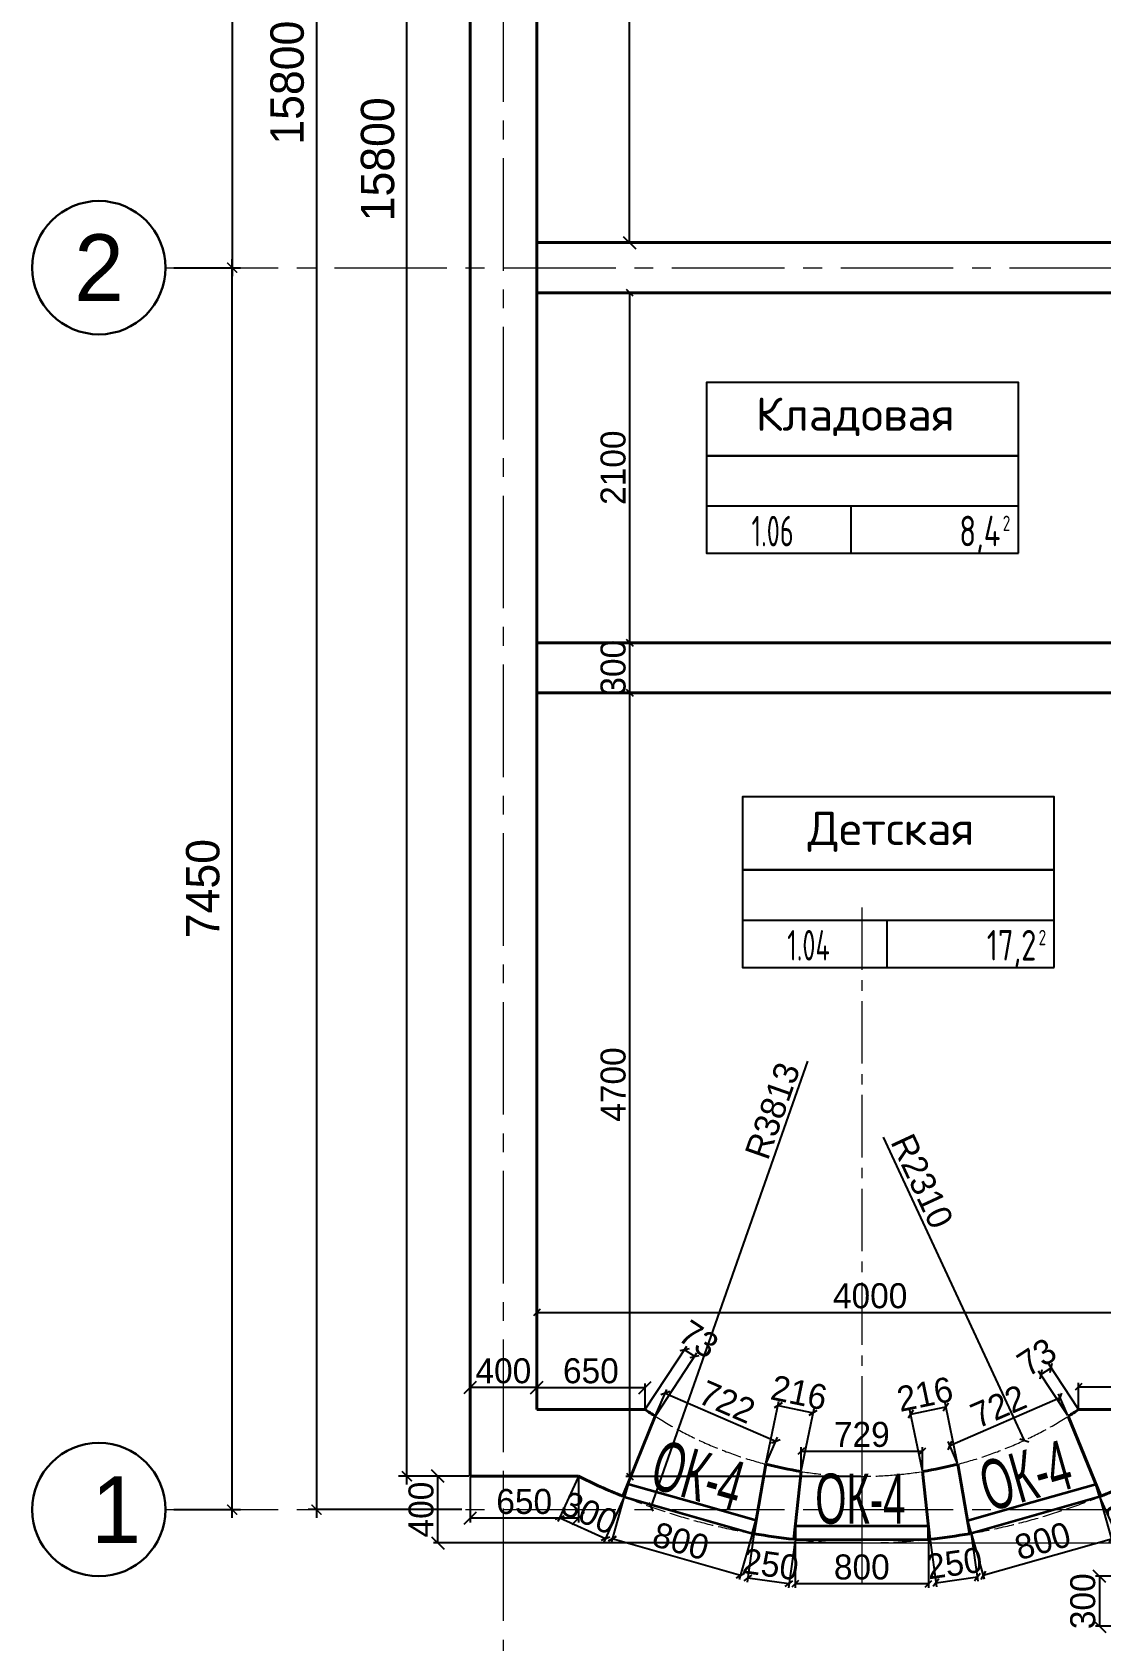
# Model space of a CAD drawing. Header units: millimetres. Extents: x -34189 to 187811, y -74450 to -44144.
# Drawn here: x 124277 to 130687, y -63914 to -54264 of the extents above; entities that cross this region are included whole.
import ezdxf
from ezdxf.enums import TextEntityAlignment as Align

# ---------------------------------------------------------------- set-up
doc = ezdxf.new("R2010")
doc.units = ezdxf.units.MM
doc.linetypes.add('ACAD_ISO02W100', pattern=[15, 12, -3])
doc.linetypes.add('CENTER2', pattern=[1.125, 0.75, -0.125, 0.125, -0.125])
for name, color, linetype, lineweight in [('ahsap', 222, 'Continuous', 13), ('OLCU', 7, 'Continuous', 13), ('Pencere No', 7, 'Continuous', 13)]:
    doc.layers.add(name, color=color, linetype=linetype, lineweight=lineweight)
doc.layers.add('AKS', color=252, linetype='CENTER2')
doc.layers.add('room_no', color=7, linetype='Continuous')
doc.styles.add('1', font='ARIALN.TTF', dxfattribs={"width": 0.7})
doc.styles.add('CYRILLIC', font='cyriltlc.shx')
doc.styles.add('ROMANS', font='romans', dxfattribs={"width": 0.75})
doc.styles.add('TR', font='tsimplex.shx', dxfattribs={"width": 0.7})
doc.styles.add('YAZI', font='romans.shx')
doc.dimstyles.new('ISO-25', dxfattribs={"dimtxt": 100, "dimasz": 2.5, "dimexe": 1.25, "dimexo": 0.625, "dimtad": 1, "dimdec": 0, "dimtxsty": 'Standard', "dimcen": 2.5, "dimadec": 0, "dimazin": 0, "dimtfac": 1, "dimtdec": 0, "dimtmove": 0, "dimatfit": 3, "dimfxl": 0, "dimarcsym": 0})
doc.dimstyles.get("Standard").update_dxf_attribs({"dimtxt": 125, "dimasz": 60, "dimexe": 50, "dimexo": 50, "dimgap": 30, "dimtad": 1, "dimdec": 0, "dimzin": 0, "dimdsep": 46, "dimtxsty": 'TR', "dimblk": 'ARCHTICK', "dimcen": 90, "dimdle": 50, "dimclrt": 256, "dimadec": 0, "dimazin": 0, "dimtfac": 1, "dimtdec": 0, "dimtofl": 0, "dimtmove": 1, "dimatfit": 3, "dimldrblk": 'ARCHTICK', "dimfxl": 0, "dimtolj": 1, "dimtzin": 0, "dimarcsym": 0})

# ---------------------------------------------------------------- blocks, each defined once
blk = doc.blocks.new('_ArchTick')
at = {"color": 0, "linetype": 'ByBlock', "const_width": 0.15}
blk.add_lwpolyline([(-0.5, -0.5), (0.5, 0.5)], dxfattribs=at)
blk = doc.blocks.new('*D195')
at = {"layer": 'DEFPOINTS', "color": 0}
for p in [(126903.2, -47326.9), (125982.3, -63126.9), (126903.2, -63126.9)]:
    blk.add_point(p, dxfattribs=at)
at = {"layer": 'OLCU', "color": 0, "lineweight": -2}
for p, q in [((125982.3, -47276.9), (125982.3, -63176.9)), ((126853.2, -47326.9), (125932.3, -47326.9)), ((126853.2, -63126.9), (125932.3, -63126.9))]:
    blk.add_line(p, q, dxfattribs=at)
at = {"layer": 'OLCU', "color": 0, "lineweight": -2, "xscale": 60, "yscale": 60, "zscale": 60}
for p, rotation in [((125982.3, -47326.9), 90), ((125982.3, -63126.9), 270)]:
    blk.add_blockref('_ArchTick', p, dxfattribs=dict(at, rotation=rotation))
at = {"layer": 'OLCU', "insert": (125807.3, -54567.2), "char_height": 200, "attachment_point": 5, "rotation": 90}
blk.add_mtext('\\A1;15800', dxfattribs=at)
blk = doc.blocks.new('_Oblique')
at = {"color": 0, "linetype": 'ByBlock', "lineweight": -2}
blk.add_line((-0.5, -0.5), (0.5, 0.5), dxfattribs=at)
blk = doc.blocks.new('*D197')
at = {"layer": 'ahsap', "color": 0, "lineweight": -2}
for p, q in [((127303.2, -62516.9), (127303.2, -61920.1)), ((127303.2, -61945.1), (131303.2, -61945.1)), ((131303.2, -62511.9), (131303.2, -61920.1))]:
    blk.add_line(p, q, dxfattribs=at)
at = {"layer": 'DEFPOINTS', "color": 0}
for p in [(131303.2, -61945.1), (127303.2, -62521.9), (131303.2, -62516.9)]:
    blk.add_point(p, dxfattribs=at)
at = {"layer": 'ahsap', "color": 0, "lineweight": -2, "xscale": 40, "yscale": 40, "zscale": 40, "rotation": 180}
blk.add_blockref('_Oblique', (127303.2, -61945.1), dxfattribs=at)
at = {"layer": 'ahsap', "color": 0, "lineweight": -2, "xscale": 40, "yscale": 40, "zscale": 40}
blk.add_blockref('_Oblique', (131303.2, -61945.1), dxfattribs=at)
at = {"layer": 'ahsap', "color": 0, "insert": (129303.2, -61845.1), "char_height": 150, "attachment_point": 5}
blk.add_mtext('4000', dxfattribs=at)
blk = doc.blocks.new('*D216')
at = {"layer": 'ahsap', "color": 0, "lineweight": -2}
for p, q in [((127308.2, -47526.9), (127885, -47526.9)), ((127860, -55526.9), (127860, -47526.9)), ((127308.2, -55526.9), (127885, -55526.9))]:
    blk.add_line(p, q, dxfattribs=at)
at = {"layer": 'DEFPOINTS', "color": 0}
for p in [(127303.2, -47526.9), (127860, -47526.9), (127303.2, -55526.9)]:
    blk.add_point(p, dxfattribs=at)
at = {"layer": 'ahsap', "color": 0, "lineweight": -2, "xscale": 75, "yscale": 75, "zscale": 75}
for p, rotation in [((127860, -47526.9), 90), ((127860, -55526.9), 270)]:
    blk.add_blockref('_Oblique', p, dxfattribs=dict(at, rotation=rotation))
at = {"layer": 'ahsap', "color": 0, "insert": (127760, -51526.9), "char_height": 150, "attachment_point": 5, "rotation": 90}
blk.add_mtext('8000', dxfattribs=at)
blk = doc.blocks.new('*D217')
at = {"layer": 'ahsap', "color": 0, "lineweight": -2}
for p, q in [((127308.2, -58226.9), (127887.1, -58226.9)), ((127862.1, -62927.5), (127862.1, -58226.9)), ((129248.2, -62927.5), (127837.1, -62927.5))]:
    blk.add_line(p, q, dxfattribs=at)
at = {"layer": 'DEFPOINTS', "color": 0}
for p in [(127303.2, -58226.9), (127862.1, -58226.9), (129253.2, -62927.5)]:
    blk.add_point(p, dxfattribs=at)
at = {"layer": 'ahsap', "color": 0, "lineweight": -2, "xscale": 40, "yscale": 40, "zscale": 40}
for p, rotation in [((127862.1, -58226.9), 90), ((127862.1, -62927.5), 270)]:
    blk.add_blockref('_Oblique', p, dxfattribs=dict(at, rotation=rotation))
at = {"layer": 'ahsap', "color": 0, "insert": (127762.1, -60577.2), "char_height": 150, "attachment_point": 5, "rotation": 90}
blk.add_mtext('4700', dxfattribs=at)
blk = doc.blocks.new('*D218')
at = {"layer": 'ahsap', "color": 0, "lineweight": -2}
for p, q in [((127308.2, -57926.9), (127887.1, -57926.9)), ((127862.1, -58226.9), (127862.1, -57926.9)), ((127308.2, -58226.9), (127887.1, -58226.9))]:
    blk.add_line(p, q, dxfattribs=at)
at = {"layer": 'DEFPOINTS', "color": 0}
for p in [(127303.2, -57926.9), (127862.1, -57926.9), (127303.2, -58226.9)]:
    blk.add_point(p, dxfattribs=at)
at = {"layer": 'ahsap', "color": 0, "lineweight": -2, "xscale": 40, "yscale": 40, "zscale": 40}
for p, rotation in [((127862.1, -57926.9), 90), ((127862.1, -58226.9), 270)]:
    blk.add_blockref('_Oblique', p, dxfattribs=dict(at, rotation=rotation))
at = {"layer": 'ahsap', "color": 0, "insert": (127762.1, -58076.9), "char_height": 150, "attachment_point": 5, "rotation": 90}
blk.add_mtext('300', dxfattribs=at)
blk = doc.blocks.new('*D219')
at = {"layer": 'ahsap', "color": 0, "lineweight": -2}
for p, q in [((127308.2, -55826.9), (127887, -55826.9)), ((127862, -57926.9), (127862, -55826.9)), ((127308.2, -57926.9), (127887, -57926.9))]:
    blk.add_line(p, q, dxfattribs=at)
at = {"layer": 'DEFPOINTS', "color": 0}
for p in [(127303.2, -55826.9), (127862, -55826.9), (127303.2, -57926.9)]:
    blk.add_point(p, dxfattribs=at)
at = {"layer": 'ahsap', "color": 0, "lineweight": -2, "xscale": 40, "yscale": 40, "zscale": 40}
for p, rotation in [((127862, -55826.9), 90), ((127862, -57926.9), 270)]:
    blk.add_blockref('_Oblique', p, dxfattribs=dict(at, rotation=rotation))
at = {"layer": 'ahsap', "color": 0, "insert": (127762, -56876.9), "char_height": 150, "attachment_point": 5, "rotation": 90}
blk.add_mtext('2100', dxfattribs=at)
blk = doc.blocks.new('*D236')
at = {"layer": 'ahsap', "color": 0, "lineweight": -2}
for p, q in [((126898.2, -62926.9), (126685.1, -62926.9)), ((126710.1, -63326.9), (126710.1, -62926.9)), ((129248.2, -63326.9), (126685.1, -63326.9))]:
    blk.add_line(p, q, dxfattribs=at)
at = {"layer": 'DEFPOINTS', "color": 0}
for p in [(126710.1, -62926.9), (126903.2, -62926.9), (129253.2, -63326.9)]:
    blk.add_point(p, dxfattribs=at)
at = {"layer": 'ahsap', "color": 0, "lineweight": -2, "xscale": 75, "yscale": 75, "zscale": 75}
for p, rotation in [((126710.1, -62926.9), 90), ((126710.1, -63326.9), 270)]:
    blk.add_blockref('_Oblique', p, dxfattribs=dict(at, rotation=rotation))
at = {"layer": 'ahsap', "color": 0, "insert": (126610.1, -63126.9), "char_height": 150, "attachment_point": 5, "rotation": 90}
blk.add_mtext('400', dxfattribs=at)
blk = doc.blocks.new('*D237')
at = {"layer": 'ahsap', "color": 0, "lineweight": -2}
for p, q in [((127303.2, -62521.9), (127303.2, -62370.2)), ((127303.2, -62395.2), (127953.2, -62395.2)), ((127953.2, -62521.9), (127953.2, -62370.2))]:
    blk.add_line(p, q, dxfattribs=at)
at = {"layer": 'DEFPOINTS', "color": 0}
for p in [(127953.2, -62395.2), (127303.2, -62526.9), (127953.2, -62526.9)]:
    blk.add_point(p, dxfattribs=at)
at = {"layer": 'ahsap', "color": 0, "lineweight": -2, "xscale": 75, "yscale": 75, "zscale": 75, "rotation": 180}
blk.add_blockref('_Oblique', (127303.2, -62395.2), dxfattribs=at)
at = {"layer": 'ahsap', "color": 0, "lineweight": -2, "xscale": 75, "yscale": 75, "zscale": 75}
blk.add_blockref('_Oblique', (127953.2, -62395.2), dxfattribs=at)
at = {"layer": 'ahsap', "color": 0, "insert": (127628.2, -62295.2), "char_height": 150, "attachment_point": 5}
blk.add_mtext('650', dxfattribs=at)
blk = doc.blocks.new('*D238')
at = {"layer": 'ahsap', "color": 0, "lineweight": -2}
for p, q in [((130553.2, -62521.9), (130553.2, -62366.2)), ((130553.2, -62391.2), (131303.2, -62391.2)), ((131303.2, -62521.9), (131303.2, -62366.2))]:
    blk.add_line(p, q, dxfattribs=at)
at = {"layer": 'DEFPOINTS', "color": 0}
for p in [(131303.2, -62391.2), (130553.2, -62526.9), (131303.2, -62526.9)]:
    blk.add_point(p, dxfattribs=at)
at = {"layer": 'ahsap', "color": 0, "lineweight": -2, "xscale": 40, "yscale": 40, "zscale": 40, "rotation": 180}
blk.add_blockref('_Oblique', (130553.2, -62391.2), dxfattribs=at)
at = {"layer": 'ahsap', "color": 0, "lineweight": -2, "xscale": 40, "yscale": 40, "zscale": 40}
blk.add_blockref('_Oblique', (131303.2, -62391.2), dxfattribs=at)
at = {"layer": 'ahsap', "color": 0, "insert": (130928.2, -62291.2), "char_height": 150, "attachment_point": 5}
blk.add_mtext('750', dxfattribs=at)
blk = doc.blocks.new('*D239')
at = {"layer": 'ahsap', "color": 0, "lineweight": -2}
blk.add_line((129381.5, -60893.3), (130227.9, -62711.8), dxfattribs=at)
at = {"layer": 'DEFPOINTS', "color": 0}
for p in [(129253.2, -60617.6), (130227.9, -62711.8)]:
    blk.add_point(p, dxfattribs=at)
at = {"layer": 'ahsap', "color": 0, "lineweight": -2, "xscale": 40, "yscale": 40, "zscale": 40, "rotation": 294.9567184657611}
blk.add_blockref('_Oblique', (130227.9, -62711.8), dxfattribs=at)
at = {"layer": 'ahsap', "color": 0, "insert": (129614.6, -61157.1), "char_height": 150, "attachment_point": 5, "rotation": 294.95672}
blk.add_mtext('R2310', dxfattribs=at)
blk = doc.blocks.new('*D240')
at = {"layer": 'ahsap', "color": 0, "lineweight": -2}
blk.add_line((128928.3, -60437.4), (127987.3, -63110.6), dxfattribs=at)
at = {"layer": 'DEFPOINTS', "color": 0}
for p in [(129253.2, -59514.4), (127987.3, -63110.6)]:
    blk.add_point(p, dxfattribs=at)
at = {"layer": 'ahsap', "color": 0, "lineweight": -2, "xscale": 40, "yscale": 40, "zscale": 40, "rotation": 250.606889763676}
blk.add_blockref('_Oblique', (127987.3, -63110.6), dxfattribs=at)
at = {"layer": 'ahsap', "color": 0, "insert": (128717.8, -60734.4), "char_height": 150, "attachment_point": 5, "rotation": 70.60689}
blk.add_mtext('R3813', dxfattribs=at)
blk = doc.blocks.new('*D200')
at = {"layer": 'ahsap', "color": 0, "lineweight": -2}
for p, q in [((126903.2, -62521.9), (126903.2, -62370.2)), ((127303.2, -62395.2), (126903.2, -62395.2)), ((127303.2, -62521.9), (127303.2, -62370.2))]:
    blk.add_line(p, q, dxfattribs=at)
at = {"layer": 'DEFPOINTS', "color": 0}
for p in [(126903.2, -62395.2), (126903.2, -62526.9), (127303.2, -62526.9)]:
    blk.add_point(p, dxfattribs=at)
at = {"layer": 'ahsap', "color": 0, "lineweight": -2, "xscale": 75, "yscale": 75, "zscale": 75, "rotation": 180}
blk.add_blockref('_Oblique', (126903.2, -62395.2), dxfattribs=at)
at = {"layer": 'ahsap', "color": 0, "lineweight": -2, "xscale": 75, "yscale": 75, "zscale": 75}
blk.add_blockref('_Oblique', (127303.2, -62395.2), dxfattribs=at)
at = {"layer": 'ahsap', "color": 0, "insert": (127103.2, -62295.2), "char_height": 150, "attachment_point": 5}
blk.add_mtext('400', dxfattribs=at)
blk = doc.blocks.new('*D202')
at = {"layer": 'ahsap', "color": 0, "lineweight": -2}
for p, q in [((126903.2, -62931.9), (126903.2, -63204.2)), ((127553.2, -62931.9), (127553.2, -63204.2)), ((127553.2, -63179.2), (126903.2, -63179.2))]:
    blk.add_line(p, q, dxfattribs=at)
at = {"layer": 'DEFPOINTS', "color": 0}
for p in [(126903.2, -62926.9), (127553.2, -62926.9), (126903.2, -63179.2)]:
    blk.add_point(p, dxfattribs=at)
at = {"layer": 'ahsap', "color": 0, "lineweight": -2, "xscale": 75, "yscale": 75, "zscale": 75, "rotation": 180}
blk.add_blockref('_Oblique', (126903.2, -63179.2), dxfattribs=at)
at = {"layer": 'ahsap', "color": 0, "lineweight": -2, "xscale": 75, "yscale": 75, "zscale": 75}
blk.add_blockref('_Oblique', (127553.2, -63179.2), dxfattribs=at)
at = {"layer": 'ahsap', "color": 0, "insert": (127228.2, -63079.2), "char_height": 150, "attachment_point": 5}
blk.add_mtext('650', dxfattribs=at)
blk = doc.blocks.new('*D243')
at = {"layer": 'ahsap', "color": 0, "lineweight": -2}
for p, q in [((132898.2, -63526.9), (130654.2, -63526.9)), ((130679.2, -63526.9), (130679.2, -63826.9)), ((132898.2, -63826.9), (130654.2, -63826.9))]:
    blk.add_line(p, q, dxfattribs=at)
at = {"layer": 'DEFPOINTS', "color": 0}
for p in [(132903.2, -63526.9), (130679.2, -63826.9), (132903.2, -63826.9)]:
    blk.add_point(p, dxfattribs=at)
at = {"layer": 'ahsap', "color": 0, "lineweight": -2, "xscale": 75, "yscale": 75, "zscale": 75}
for p, rotation in [((130679.2, -63526.9), 90), ((130679.2, -63826.9), 270)]:
    blk.add_blockref('_Oblique', p, dxfattribs=dict(at, rotation=rotation))
at = {"layer": 'ahsap', "color": 0, "insert": (130579.2, -63676.9), "char_height": 150, "attachment_point": 5, "rotation": 90}
blk.add_mtext('300', dxfattribs=at)
blk = doc.blocks.new('roomno')
for p, q in [((1100.8, 344.4), (0, 344.4)), ((0, 344.4), (1100.8, 344.4)), ((1100.8, 165.9), (0, 165.9)), ((510.8, 0), (510.8, 165.9))]:
    blk.add_line(p, q)
blk.add_lwpolyline([(1100.8, 0), (1100.8, 602.5), (0, 602.5), (0, 0)], close=True)
at = {"style": 'CYRILLIC'}
for p in [(536.3, 498.9), (536.3, 373.6)]:
    blk.add_attdef('KOMNATA', text='', height=79.8, dxfattribs=at).set_placement(p, align=Align.CENTER)
at = {"style": 'ROMANS'}
for tag, width, p in [('LOBBY', 0.7, (533.4, 200.2)), ('001', 0.6, (233.3, 24.6))]:
    blk.add_attdef(tag, text='', height=107.8, dxfattribs=dict(at, width=width)).set_placement(p, align=Align.CENTER)
at = {"style": 'ROMANS', "width": 0.7}
blk.add_attdef('M', text='', height=107.8, dxfattribs=at).set_placement((1037.5, 24.8), align=Align.RIGHT)
blk.add_attdef('2', (1045.5, 78.9), '', height=53.9, dxfattribs=at)
blk = doc.blocks.new('*D275')
at = {"layer": 'ahsap', "color": 0, "lineweight": -2}
for p, q in [((128604.9, -63276.5), (128565.2, -63562.6)), ((128852.5, -63310.8), (128812.8, -63597)), ((128816.3, -63572.2), (128568.6, -63537.9))]:
    blk.add_line(p, q, dxfattribs=at)
at = {"layer": 'DEFPOINTS', "color": 0}
for p in [(128605.6, -63271.5), (128853.2, -63305.9), (128568.6, -63537.9)]:
    blk.add_point(p, dxfattribs=at)
at = {"layer": 'ahsap', "color": 0, "lineweight": -2, "xscale": 40, "yscale": 40, "zscale": 40}
for p, rotation in [((128568.6, -63537.9), 172.0983321557585), ((128816.3, -63572.2), 352.0983321557586)]:
    blk.add_blockref('_Oblique', p, dxfattribs=dict(at, rotation=rotation))
at = {"layer": 'ahsap', "color": 0, "insert": (128706.2, -63456), "char_height": 150, "attachment_point": 5, "rotation": 352.09833}
blk.add_mtext('250', dxfattribs=at)
blk = doc.blocks.new('*D273')
at = {"layer": 'ahsap', "color": 0, "lineweight": -2}
for p, q in [((127826.5, -63055.3), (127749, -63326.8)), ((128525.1, -63522.4), (127755.8, -63302.8)), ((128595.7, -63274.9), (128518.2, -63546.4))]:
    blk.add_line(p, q, dxfattribs=at)
at = {"layer": 'DEFPOINTS', "color": 0}
for p in [(127827.8, -63050.5), (127755.8, -63302.8), (128597.1, -63270.1)]:
    blk.add_point(p, dxfattribs=at)
at = {"layer": 'ahsap', "color": 0, "lineweight": -2, "xscale": 40, "yscale": 40, "zscale": 40}
for p, rotation in [((127755.8, -63302.8), 164.0679161972425), ((128525.1, -63522.4), 344.0679161972425)]:
    blk.add_blockref('_Oblique', p, dxfattribs=dict(at, rotation=rotation))
at = {"layer": 'ahsap', "color": 0, "insert": (128167.9, -63316.4), "char_height": 150, "attachment_point": 5, "rotation": 344.06792}
blk.add_mtext('800', dxfattribs=at)
blk = doc.blocks.new('*D274')
at = {"layer": 'ahsap', "color": 0, "lineweight": -2}
for p, q in [((128016.6, -62562.7), (128084.6, -62405.9)), ((128074.6, -62428.9), (128737.4, -62716.1)), ((128679.4, -62850), (128747.4, -62693.2))]:
    blk.add_line(p, q, dxfattribs=at)
at = {"layer": 'DEFPOINTS', "color": 0}
for p in [(128014.6, -62567.3), (128737.4, -62716.1), (128677.4, -62854.6)]:
    blk.add_point(p, dxfattribs=at)
at = {"layer": 'ahsap', "color": 0, "lineweight": -2, "xscale": 40, "yscale": 40, "zscale": 40}
for p, rotation in [((128074.6, -62428.9), 156.5697362344876), ((128737.4, -62716.1), 336.5697362344877)]:
    blk.add_blockref('_Oblique', p, dxfattribs=dict(at, rotation=rotation))
at = {"layer": 'ahsap', "color": 0, "insert": (128445.8, -62480.7), "char_height": 150, "attachment_point": 5, "rotation": 336.56974}
blk.add_mtext('722', dxfattribs=at)
blk = doc.blocks.new('*D276')
at = {"layer": 'ahsap', "color": 0, "lineweight": -2}
for p, q in [((128678.5, -62849.7), (128756, -62477.2)), ((128750.9, -62501.6), (128962, -62545.6)), ((128889.5, -62893.6), (128967.1, -62521.1))]:
    blk.add_line(p, q, dxfattribs=at)
at = {"layer": 'DEFPOINTS', "color": 0}
for p in [(128962, -62545.6), (128677.4, -62854.6), (128888.5, -62898.5)]:
    blk.add_point(p, dxfattribs=at)
at = {"layer": 'ahsap', "color": 0, "lineweight": -2, "xscale": 40, "yscale": 40, "zscale": 40}
for p, rotation in [((128750.9, -62501.6), 168.2406197103066), ((128962, -62545.6), 348.2406197103066)]:
    blk.add_blockref('_Oblique', p, dxfattribs=dict(at, rotation=rotation))
at = {"layer": 'ahsap', "color": 0, "insert": (128876.8, -62425.7), "char_height": 150, "attachment_point": 5, "rotation": 348.24062}
blk.add_mtext('216', dxfattribs=at)
blk = doc.blocks.new('*D277')
at = {"layer": 'ahsap', "color": 0, "lineweight": -2}
for p, q in [((128888.5, -62893.5), (128888.5, -62751.8)), ((128888.5, -62776.8), (129617.9, -62776.8)), ((129617.9, -62893.5), (129617.9, -62751.8))]:
    blk.add_line(p, q, dxfattribs=at)
at = {"layer": 'DEFPOINTS', "color": 0}
for p in [(129617.9, -62776.8), (128888.5, -62898.5), (129617.9, -62898.5)]:
    blk.add_point(p, dxfattribs=at)
at = {"layer": 'ahsap', "color": 0, "lineweight": -2, "xscale": 40, "yscale": 40, "zscale": 40}
for p, rotation in [((128888.5, -62776.8), 179.9999161972427), ((129617.9, -62776.8), 359.9999161972427)]:
    blk.add_blockref('_Oblique', p, dxfattribs=dict(at, rotation=rotation))
at = {"layer": 'ahsap', "color": 0, "insert": (129253.2, -62676.8), "char_height": 150, "attachment_point": 5, "rotation": 359.99992}
blk.add_mtext('729', dxfattribs=at)
blk = doc.blocks.new('*D278')
at = {"layer": 'ahsap', "color": 0, "lineweight": -2}
for p, q in [((129616.9, -62893.6), (129541.3, -62530.5)), ((129546.4, -62554.9), (129757.5, -62511)), ((129828, -62849.7), (129752.4, -62486.5))]:
    blk.add_line(p, q, dxfattribs=at)
at = {"layer": 'DEFPOINTS', "color": 0}
for p in [(129757.5, -62511), (129617.9, -62898.5), (129829, -62854.6)]:
    blk.add_point(p, dxfattribs=at)
at = {"layer": 'ahsap', "color": 0, "lineweight": -2, "xscale": 40, "yscale": 40, "zscale": 40}
for p, rotation in [((129546.4, -62554.9), 191.7592126840289), ((129757.5, -62511), 11.75921268402893)]:
    blk.add_blockref('_Oblique', p, dxfattribs=dict(at, rotation=rotation))
at = {"layer": 'ahsap', "color": 0, "insert": (129631.6, -62435.1), "char_height": 150, "attachment_point": 5, "rotation": 11.75921}
blk.add_mtext('216', dxfattribs=at)
blk = doc.blocks.new('*D279')
at = {"layer": 'ahsap', "color": 0, "lineweight": -2}
for p, q in [((130489.8, -62562.7), (130433.3, -62432.2)), ((129780.4, -62742.4), (130443.2, -62455.2)), ((129827, -62850), (129770.5, -62719.5))]:
    blk.add_line(p, q, dxfattribs=at)
at = {"layer": 'DEFPOINTS', "color": 0}
for p in [(130443.2, -62455.2), (130491.8, -62567.3), (129829, -62854.6)]:
    blk.add_point(p, dxfattribs=at)
at = {"layer": 'ahsap', "color": 0, "lineweight": -2, "xscale": 40, "yscale": 40, "zscale": 40}
for p, rotation in [((130443.2, -62455.2), 23.43009616013328), ((129780.4, -62742.4), 203.4300961601333)]:
    blk.add_blockref('_Oblique', p, dxfattribs=dict(at, rotation=rotation))
at = {"layer": 'ahsap', "color": 0, "insert": (130072.1, -62507), "char_height": 150, "attachment_point": 5, "rotation": 23.4301}
blk.add_mtext('722', dxfattribs=at)
blk = doc.blocks.new('*D280')
at = {"layer": 'ahsap', "color": 0, "lineweight": -2}
for p, q in [((128853.2, -63310.9), (128853.2, -63597.2)), ((129653.2, -63310.9), (129653.2, -63597.2)), ((129653.2, -63572.2), (128853.2, -63572.2))]:
    blk.add_line(p, q, dxfattribs=at)
at = {"layer": 'DEFPOINTS', "color": 0}
for p in [(128853.2, -63305.9), (129653.2, -63305.9), (128853.2, -63572.2)]:
    blk.add_point(p, dxfattribs=at)
at = {"layer": 'ahsap', "color": 0, "lineweight": -2, "xscale": 40, "yscale": 40, "zscale": 40}
for p, rotation in [((128853.2, -63572.2), 179.9999161972438), ((129653.2, -63572.2), 359.9999161972438)]:
    blk.add_blockref('_Oblique', p, dxfattribs=dict(at, rotation=rotation))
at = {"layer": 'ahsap', "color": 0, "insert": (129253.2, -63472.2), "char_height": 150, "attachment_point": 5, "rotation": 359.99992}
blk.add_mtext('800', dxfattribs=at)
blk = doc.blocks.new('*D271')
at = {"layer": 'ahsap', "color": 0, "lineweight": -2}
for p, q in [((129910, -63275), (129949.6, -63555.7)), ((129662.4, -63309.9), (129702, -63590.6)), ((129698.6, -63565.9), (129946.1, -63530.9))]:
    blk.add_line(p, q, dxfattribs=at)
at = {"layer": 'DEFPOINTS', "color": 0}
for p in [(129909.3, -63270.1), (129661.7, -63305), (129946.1, -63530.9)]:
    blk.add_point(p, dxfattribs=at)
at = {"layer": 'ahsap', "color": 0, "lineweight": -2, "xscale": 40, "yscale": 40, "zscale": 40}
for p, rotation in [((129698.6, -63565.9), 188.0303302824301), ((129946.1, -63530.9), 8.03033028243013)]:
    blk.add_blockref('_Oblique', p, dxfattribs=dict(at, rotation=rotation))
at = {"layer": 'ahsap', "color": 0, "insert": (129808.4, -63449.4), "char_height": 150, "attachment_point": 5, "rotation": 8.03033}
blk.add_mtext('250', dxfattribs=at)
blk = doc.blocks.new('*D281')
at = {"layer": 'ahsap', "color": 0, "lineweight": -2}
for p, q in [((130680, -63055.3), (130757.1, -63325.4)), ((129910.7, -63274.9), (129987.8, -63545)), ((129981, -63521), (130750.2, -63301.4))]:
    blk.add_line(p, q, dxfattribs=at)
at = {"layer": 'DEFPOINTS', "color": 0}
for p in [(130678.6, -63050.5), (129909.3, -63270.1), (130750.2, -63301.4)]:
    blk.add_point(p, dxfattribs=at)
at = {"layer": 'ahsap', "color": 0, "lineweight": -2, "xscale": 40, "yscale": 40, "zscale": 40}
for p, rotation in [((130750.2, -63301.4), 15.93191619724259), ((129981, -63521), 195.9319161972426)]:
    blk.add_blockref('_Oblique', p, dxfattribs=dict(at, rotation=rotation))
at = {"layer": 'ahsap', "color": 0, "insert": (130338.1, -63315), "char_height": 150, "attachment_point": 5, "rotation": 15.93192}
blk.add_mtext('800', dxfattribs=at)
blk = doc.blocks.new('*D282')
at = {"layer": 'ahsap', "color": 0, "lineweight": -2}
for p, q in [((130489.1, -62563.1), (130313.1, -62295.6)), ((130326.8, -62316.5), (130388.2, -62276.1)), ((130550.5, -62522.8), (130374.5, -62255.2))]:
    blk.add_line(p, q, dxfattribs=at)
at = {"layer": 'DEFPOINTS', "color": 0}
for p in [(130388.2, -62276.1), (130553.2, -62526.9), (130491.8, -62567.3)]:
    blk.add_point(p, dxfattribs=at)
at = {"layer": 'ahsap', "color": 0, "lineweight": -2, "xscale": 40, "yscale": 40, "zscale": 40}
for p, rotation in [((130326.8, -62316.5), 213.3375755694285), ((130388.2, -62276.1), 33.33757556942848)]:
    blk.add_blockref('_Oblique', p, dxfattribs=dict(at, rotation=rotation))
at = {"layer": 'ahsap', "color": 0, "insert": (130302.6, -62212.7), "char_height": 150, "attachment_point": 5, "rotation": 33.33758}
blk.add_mtext('73', dxfattribs=at)
blk = doc.blocks.new('*D283')
at = {"layer": 'ahsap', "color": 0, "lineweight": -2}
for p, q in [((127956, -62522.8), (128203, -62147.2)), ((128017.4, -62563.1), (128264.4, -62187.6)), ((128250.7, -62208.5), (128189.3, -62168.1))]:
    blk.add_line(p, q, dxfattribs=at)
at = {"layer": 'DEFPOINTS', "color": 0}
for p in [(128189.3, -62168.1), (127953.2, -62526.9), (128014.6, -62567.3)]:
    blk.add_point(p, dxfattribs=at)
at = {"layer": 'ahsap', "color": 0, "lineweight": -2, "xscale": 40, "yscale": 40, "zscale": 40}
for p, rotation in [((128189.3, -62168.1), 146.6622568251084), ((128250.7, -62208.5), 326.6622568251084)]:
    blk.add_blockref('_Oblique', p, dxfattribs=dict(at, rotation=rotation))
at = {"layer": 'ahsap', "color": 0, "insert": (128274.9, -62104.8), "char_height": 150, "attachment_point": 5, "rotation": 326.66226}
blk.add_mtext('73', dxfattribs=at)
blk = doc.blocks.new('*D272')
at = {"layer": 'ahsap', "color": 0, "lineweight": -2}
for p, q in [((127551.2, -62931.5), (127430.9, -63198.9)), ((127825.8, -63055), (127705.5, -63322.5)), ((127441.1, -63176.1), (127715.8, -63299.7))]:
    blk.add_line(p, q, dxfattribs=at)
at = {"layer": 'DEFPOINTS', "color": 0}
for p in [(127553.2, -62926.9), (127827.8, -63050.5), (127715.8, -63299.7)]:
    blk.add_point(p, dxfattribs=at)
at = {"layer": 'ahsap', "color": 0, "lineweight": -2, "xscale": 40, "yscale": 40, "zscale": 40}
for p, rotation in [((127441.1, -63176.1), 155.7821742317993), ((127715.8, -63299.7), 335.7821742317993)]:
    blk.add_blockref('_Oblique', p, dxfattribs=dict(at, rotation=rotation))
at = {"layer": 'ahsap', "color": 0, "insert": (127619.5, -63146.7), "char_height": 150, "attachment_point": 5, "rotation": 335.78217}
blk.add_mtext('300', dxfattribs=at)
blk = doc.blocks.new('*D284')
at = {"layer": 'ahsap', "color": 0, "lineweight": -2}
for p, q in [((130955.3, -62931.5), (131069.4, -63185.2)), ((130680.7, -63055), (130794.8, -63308.8)), ((130784.5, -63286), (131059.2, -63162.4))]:
    blk.add_line(p, q, dxfattribs=at)
at = {"layer": 'DEFPOINTS', "color": 0}
for p in [(130953.2, -62926.9), (130678.6, -63050.5), (131059.2, -63162.4)]:
    blk.add_point(p, dxfattribs=at)
at = {"layer": 'ahsap', "color": 0, "lineweight": -2, "xscale": 40, "yscale": 40, "zscale": 40}
for p, rotation in [((131059.2, -63162.4), 24.21765816269296), ((130784.5, -63286), 204.2176581626929)]:
    blk.add_blockref('_Oblique', p, dxfattribs=dict(at, rotation=rotation))
at = {"layer": 'ahsap', "color": 0, "insert": (130880.8, -63133), "char_height": 150, "attachment_point": 5, "rotation": 24.21766}
blk.add_mtext('300', dxfattribs=at)
blk = doc.blocks.new('*D318')
at = {"layer": 'DEFPOINTS', "color": 0}
for p in [(126524.8, -47126.9), (126903.2, -47126.9), (126903.2, -62926.9)]:
    blk.add_point(p, dxfattribs=at)
at = {"layer": 'OLCU', "color": 0, "lineweight": -2}
for p, q in [((126524.8, -62976.9), (126524.8, -47076.9)), ((126853.2, -47126.9), (126474.8, -47126.9)), ((126853.2, -62926.9), (126474.8, -62926.9))]:
    blk.add_line(p, q, dxfattribs=at)
at = {"layer": 'OLCU', "color": 0, "lineweight": -2, "xscale": 60, "yscale": 60, "zscale": 60}
for p, rotation in [((126524.8, -47126.9), 90), ((126524.8, -62926.9), 270)]:
    blk.add_blockref('_ArchTick', p, dxfattribs=dict(at, rotation=rotation))
at = {"layer": 'OLCU', "insert": (126349.8, -55026.9), "char_height": 200, "attachment_point": 5, "rotation": 90}
blk.add_mtext('\\A1;15800', dxfattribs=at)
blk = doc.blocks.new('*D319')
at = {"layer": 'DEFPOINTS', "color": 0}
for p in [(125077.1, -47326.9), (125077.1, -55676.9), (125476, -55676.9)]:
    blk.add_point(p, dxfattribs=at)
at = {"layer": 'OLCU', "color": 0, "lineweight": -2}
for p, q in [((125476, -47276.9), (125476, -55726.9)), ((125127.1, -47326.9), (125526, -47326.9)), ((125127.1, -55676.9), (125526, -55676.9))]:
    blk.add_line(p, q, dxfattribs=at)
at = {"layer": 'OLCU', "color": 0, "lineweight": -2, "xscale": 60, "yscale": 60, "zscale": 60}
for p, rotation in [((125476, -47326.9), 90), ((125476, -55676.9), 270)]:
    blk.add_blockref('_ArchTick', p, dxfattribs=dict(at, rotation=rotation))
at = {"layer": 'OLCU', "insert": (125301, -51501.9), "char_height": 200, "attachment_point": 5, "rotation": 90}
blk.add_mtext('\\A1;8350', dxfattribs=at)
blk = doc.blocks.new('*D320')
at = {"layer": 'DEFPOINTS', "color": 0}
for p in [(125077.1, -55676.9), (125476.4, -55676.9), (125077.1, -63126.9)]:
    blk.add_point(p, dxfattribs=at)
at = {"layer": 'OLCU', "color": 0, "lineweight": -2}
for p, q in [((125127.1, -55676.9), (125526.4, -55676.9)), ((125476.4, -63176.9), (125476.4, -55626.9)), ((125127.1, -63126.9), (125526.4, -63126.9))]:
    blk.add_line(p, q, dxfattribs=at)
at = {"layer": 'OLCU', "color": 0, "lineweight": -2, "xscale": 60, "yscale": 60, "zscale": 60}
for p, rotation in [((125476.4, -55676.9), 90), ((125476.4, -63126.9), 270)]:
    blk.add_blockref('_ArchTick', p, dxfattribs=dict(at, rotation=rotation))
at = {"layer": 'OLCU', "insert": (125301.4, -59401.9), "char_height": 200, "attachment_point": 5, "rotation": 90}
blk.add_mtext('\\A1;7450', dxfattribs=at)

msp = doc.modelspace()

# ---------------------------------------------------------------- linework, layer by layer
at = {"lineweight": 30}
for centre in [(124677.1, -55676.9), (124677.1, -63126.9)]:
    msp.add_circle(centre, 400, dxfattribs=at)
at = {"layer": 'ahsap', "color": 0, "lineweight": 40}
for p, q in [((126903.2, -47126.9), (126903.2, -62926.9)), ((127303.2, -47526.9), (127303.2, -62526.9)), ((127819.9, -63047.2), (128014.6, -62567.3)), ((130686.5, -63047.2), (130491.8, -62567.3)), ((128605.6, -63271.5), (128677.4, -62854.6)), ((128844.7, -63305), (128888.5, -62898.5)), ((129661.7, -63305), (129617.9, -62898.5)), ((129900.9, -63271.5), (129829, -62854.6)), ((127303.2, -62926.9), (127553.2, -62926.9))]:
    msp.add_line(p, q, dxfattribs=at)
at = {"layer": 'ahsap', "color": 2, "linetype": 'CENTER2', "ltscale": 500}
msp.add_line((129253.2, -59514.4), (129253.2, -63326.9), dxfattribs=at)
at = {"layer": 'ahsap', "color": 2}
msp.add_line((129253.2, -62526.9), (129253.2, -63575.2), dxfattribs=at)
msp.add_line((129253.2, -62526.9), (129253.2, -63575.2), dxfattribs=at)
at = {"layer": 'ahsap', "color": 0}
for p, q in [((128853.2, -63305.9), (128605.6, -63271.5)), ((129248.2, -63326.9), (132946.4, -63326.9))]:
    msp.add_line(p, q, dxfattribs=at)
at = {"layer": 'ahsap', "color": 0, "lineweight": 40}
for points in [[(127303.2, -55526.9), (131303.2, -55526.9)], [(127303.2, -55826.9), (131303.2, -55826.9)], [(127303.2, -57926.9), (127303.2, -57926.9), (131303.2, -57926.9), (131303.2, -57326.9)], [(127303.2, -62526.9), (127303.2, -58226.9), (131303.2, -58226.9)], [(127953.2, -62526.9), (127303.2, -62526.9)], [(130553.2, -62526.9), (131303.2, -62526.9)], [(127553.2, -62926.9), (126903.2, -62926.9)]]:
    msp.add_lwpolyline(points, dxfattribs=at)
at = {"layer": 'ahsap', "color": 161, "lineweight": 35}
for points in [[(128234.4, -63083.3), (127849.8, -62973.5), (127827.8, -63050.5), (128597.1, -63270.1), (128619.1, -63193.1), (128234.4, -63083.3)], [(130272, -63083.3), (130656.6, -62973.5), (130678.6, -63050.5), (129909.3, -63270.1), (129887.4, -63193.1), (130272, -63083.3)], [(129253.2, -63225.9), (128853.2, -63225.9), (128853.2, -63305.9), (129653.2, -63305.9), (129653.2, -63225.9), (129253.2, -63225.9)]]:
    msp.add_lwpolyline(points, dxfattribs=at)
at = {"layer": 'ahsap', "color": 0, "lineweight": 40}
for centre, radius, start, end in [((129253.2, -60617.6), 2309.9, 235.75088, 237.57363), ((129253.2, -60617.6), 2309.9, 302.4262, 304.24895), ((129253.2, -60617.6), 2309.9, 255.56584, 260.9154), ((129253.2, -60617.6), 2309.9, 279.08443, 284.43399), ((129253.2, -59514.4), 3812.5, 243.51888, 247.91664), ((129253.2, -59514.4), 3812.5, 292.08319, 296.48096), ((129253.2, -59514.4), 3812.5, 260.21919, 263.84864), ((129253.2, -59514.4), 3812.5, 276.15119, 279.78064)]:
    msp.add_arc(centre, radius, start, end, dxfattribs=at)
at = {"layer": 'ahsap', "color": 0, "linetype": 'ACAD_ISO02W100', "lineweight": 5, "ltscale": 10}
for centre, radius, start, end in [((129253.2, -60617.6), 2309.9, 237.57363, 255.56584), ((129253.2, -60617.6), 2309.9, 284.43399, 302.4262), ((129253.2, -60617.6), 2309.9, 260.9154, 279.08443), ((129253.2, -59514.4), 3812.5, 247.91664, 260.21919), ((129253.2, -59514.4), 3812.5, 279.78064, 292.08319), ((129253.2, -59514.4), 3812.5, 263.84864, 276.15119)]:
    msp.add_arc(centre, radius, start, end, dxfattribs=at)
at = {"layer": 'AKS', "lineweight": 5, "ltscale": 900}
for p, q in [((127103.2, -65819.9), (127103.2, -46926.9)), ((125077.1, -55676.9), (139903.2, -55676.9)), ((125077.1, -63126.9), (139903.2, -63126.9))]:
    msp.add_line(p, q, dxfattribs=at)

# ---------------------------------------------------------------- block references
at = {"layer": 'room_no'}
ref = msp.add_blockref('roomno', (128321.7, -57390.4), dxfattribs=dict(at, xscale=1.699282940011466, yscale=1.699282940011466, zscale=1.699282940011466, rotation=359.9999580986218))
ref.add_attrib('KOMNATA', 'Кладовая', dxfattribs={"layer": '0', "height": 200, "rotation": 359.99996, "style": 'YAZI'}).set_placement((129213.9, -56655.5), align=Align.CENTER)
ref.add_attrib('001', '1.06', dxfattribs={"layer": '0', "height": 183.12, "rotation": 359.99996, "style": 'ROMANS', "width": 0.6}).set_placement((128718.2, -57348.6), align=Align.CENTER)
ref.add_attrib('2', '2', (130098.4, -57256.3), dxfattribs={"layer": '0', "height": 91.6, "rotation": 359.99996, "style": 'ROMANS', "width": 0.7})
ref.add_attrib('M', '8,4', dxfattribs={"layer": '0', "height": 183.12, "rotation": 359.99996, "style": 'ROMANS', "width": 0.7}).set_placement((130084.8, -57348.2), align=Align.RIGHT)
ref = msp.add_blockref('roomno', (128537, -59875.3), dxfattribs=dict(at, xscale=1.699282940011466, yscale=1.699282940011466, zscale=1.699282940011466, rotation=359.9999580986218))
ref.add_attrib('KOMNATA', 'Детская', dxfattribs={"layer": '0', "height": 200, "rotation": 359.99996, "style": 'YAZI'}).set_placement((129429.1, -59140.4), align=Align.CENTER)
ref.add_attrib('001', '1.04', dxfattribs={"layer": '0', "height": 183.12, "rotation": 359.99996, "style": 'ROMANS', "width": 0.6}).set_placement((128933.5, -59833.4), align=Align.CENTER)
ref.add_attrib('2', '2', (130313.6, -59741.2), dxfattribs={"layer": '0', "height": 91.6, "rotation": 359.99996, "style": 'ROMANS', "width": 0.7})
ref.add_attrib('M', '17,2', dxfattribs={"layer": '0', "height": 183.12, "rotation": 359.99996, "style": 'ROMANS', "width": 0.7}).set_placement((130300, -59833.1), align=Align.RIGHT)

# ---------------------------------------------------------------- texts
at = {"char_height": 400, "attachment_point": 1}
for s, insert in [('2', (124529.7, -55476.9)), ('1', (124632.1, -62926.9))]:
    msp.add_mtext_dynamic_manual_height_columns(s, width=211.974, gutter_width=12.5, heights=[0], dxfattribs=dict(at, insert=insert))
at = {"layer": 'Pencere No', "style": '1', "width": 0.7}
for rotation, p in [(344.068, (127969.7, -62992.4)), (15.932, (130016.2, -63141))]:
    msp.add_text('ОК-4', height=300, rotation=rotation, dxfattribs=at).set_placement(p)
msp.add_text('ОК-4', height=300, dxfattribs=at).set_placement((128973.7, -63211.1))

# ---------------------------------------------------------------- dimensions: what is measured, and where the dimension line sits
at = {"layer": 'ahsap', "color": 0}
for base, p1, p2, angle, override, picture, middle in [((127860, -47526.9), (127303.2, -55526.9), (127303.2, -47526.9), 90, {"dimtxt": 150, "dimasz": 75, "dimexe": 25, "dimexo": 5, "dimgap": 25, "dimblk1": 'Oblique', "dimblk2": 'Oblique', "dimsah": 1, "dimfxl": 25}, '*D216', (127760, -51526.9)), ((127862, -55826.9), (127303.2, -57926.9), (127303.2, -55826.9), 90, {"dimtxt": 150, "dimasz": 40, "dimexe": 25, "dimexo": 5, "dimgap": 25, "dimblk1": 'Oblique', "dimblk2": 'Oblique', "dimsah": 1, "dimfxl": 25}, '*D219', (127762, -56876.9)), ((127953.2, -62395.2), (127303.2, -62526.9), (127953.2, -62526.9), 180, {"dimtxt": 150, "dimasz": 75, "dimexe": 25, "dimexo": 5, "dimgap": 25, "dimblk1": 'Oblique', "dimblk2": 'Oblique', "dimsah": 1, "dimfxl": 25}, '*D237', (127628.2, -62295.2)), ((131303.2, -62391.2), (130553.2, -62526.9), (131303.2, -62526.9), 180, {"dimtxt": 150, "dimasz": 40, "dimexe": 25, "dimexo": 5, "dimgap": 25, "dimblk1": 'Oblique', "dimblk2": 'Oblique', "dimsah": 1, "dimfxl": 25}, '*D238', (130928.2, -62291.2)), ((126903.2, -63179.2), (127553.2, -62926.9), (126903.2, -62926.9), 180, {"dimtxt": 150, "dimasz": 75, "dimexe": 25, "dimexo": 5, "dimgap": 25, "dimblk1": 'Oblique', "dimblk2": 'Oblique', "dimsah": 1, "dimfxl": 25}, '*D202', (127228.2, -63079.2))]:
    dim = msp.add_linear_dim(base=base, p1=p1, p2=p2, angle=angle, dimstyle='ISO-25', override=override, dxfattribs=at)
    dim.commit()
    dim.dimension.update_dxf_attribs({"geometry": picture, "text_midpoint": middle})
for base, p1, p2, angle, override, picture, middle, dimtype in [((127862.1, -57926.9), (127303.2, -58226.9), (127303.2, -57926.9), 90, {"dimtxt": 150, "dimasz": 40, "dimexe": 25, "dimexo": 5, "dimgap": 25, "dimblk1": 'Oblique', "dimblk2": 'Oblique', "dimsah": 1, "dimfxl": 25}, '*D218', (127862.1, -58076.9), 160), ((128189.3, -62168.1), (128014.6, -62567.3), (127953.2, -62526.9), 146.66226, {"dimtxt": 150, "dimasz": 40, "dimexe": 25, "dimexo": 5, "dimgap": 25, "dimblk1": 'Oblique', "dimblk2": 'Oblique', "dimsah": 1, "dimfxl": 25}, '*D283', (128220, -62188.3), 161), ((130388.2, -62276.1), (130491.8, -62567.3), (130553.2, -62526.9), 33.33758, {"dimtxt": 150, "dimasz": 40, "dimexe": 25, "dimexo": 5, "dimgap": 25, "dimblk1": 'Oblique', "dimblk2": 'Oblique', "dimsah": 1, "dimfxl": 25}, '*D282', (130357.5, -62296.3), 161), ((126903.2, -62395.2), (127303.2, -62526.9), (126903.2, -62526.9), 180, {"dimtxt": 150, "dimasz": 75, "dimexe": 25, "dimexo": 5, "dimgap": 25, "dimblk1": 'Oblique', "dimblk2": 'Oblique', "dimsah": 1, "dimfxl": 25}, '*D200', (127103.2, -62395.2), 160), ((128962, -62545.6), (128677.4, -62854.6), (128888.5, -62898.5), 348.24062, {"dimtxt": 150, "dimasz": 40, "dimexe": 25, "dimexo": 5, "dimgap": 25, "dimblk1": 'Oblique', "dimblk2": 'Oblique', "dimsah": 1, "dimfxl": 25}, '*D276', (128856.4, -62523.6), 161), ((129757.5, -62511), (129617.9, -62898.5), (129829, -62854.6), 11.75921, {"dimtxt": 150, "dimasz": 40, "dimexe": 25, "dimexo": 5, "dimgap": 25, "dimblk1": 'Oblique', "dimblk2": 'Oblique', "dimsah": 1, "dimfxl": 25}, '*D278', (129652, -62533), 161), ((126710.1, -62926.9), (129253.2, -63326.9), (126903.2, -62926.9), 90, {"dimtxt": 150, "dimasz": 75, "dimexe": 25, "dimexo": 5, "dimgap": 25, "dimblk1": 'Oblique', "dimblk2": 'Oblique', "dimsah": 1, "dimfxl": 25}, '*D236', (126710.1, -63126.9), 160), ((128568.6, -63537.9), (128853.2, -63305.9), (128605.6, -63271.5), 172.09833, {"dimtxt": 150, "dimasz": 40, "dimexe": 25, "dimexo": 5, "dimgap": 25, "dimblk1": 'Oblique', "dimblk2": 'Oblique', "dimsah": 1, "dimfxl": 25}, '*D275', (128692.4, -63555.1), 161), ((129946.1, -63530.9), (129661.7, -63305), (129909.3, -63270.1), 8.03033, {"dimtxt": 150, "dimasz": 40, "dimexe": 25, "dimexo": 5, "dimgap": 25, "dimblk1": 'Oblique', "dimblk2": 'Oblique', "dimsah": 1, "dimfxl": 25}, '*D271', (129822.3, -63548.4), 161), ((130679.2, -63826.9), (132903.2, -63526.9), (132903.2, -63826.9), 90, {"dimtxt": 150, "dimasz": 75, "dimexe": 25, "dimexo": 5, "dimgap": 25, "dimblk1": 'Oblique', "dimblk2": 'Oblique', "dimsah": 1, "dimfxl": 25}, '*D243', (130679.2, -63676.9), 160)]:
    dim = msp.add_linear_dim(base=base, p1=p1, p2=p2, angle=angle, dimstyle='ISO-25', override=override, dxfattribs=at)
    dim.commit()
    dim.dimension.update_dxf_attribs({"geometry": picture, "text_midpoint": middle, "dimtype": dimtype})
dim = msp.add_linear_dim(base=(127862.1, -58226.9), p1=(129253.2, -62927.5), p2=(127303.2, -58226.9), angle=90, text='4700', dimstyle='ISO-25', override={"dimtxt": 150, "dimasz": 40, "dimexe": 25, "dimexo": 5, "dimgap": 25, "dimblk1": 'Oblique', "dimblk2": 'Oblique', "dimsah": 1, "dimfxl": 25}, dxfattribs=at)
dim.commit()
dim.dimension.update_dxf_attribs({"geometry": '*D217', "text_midpoint": (127762.1, -60577.2)})
for center, mpoint, picture, middle in [((129253.2, -59514.4), (127987.3, -63110.6), '*D240', (128812.1, -60767.6)), ((129253.2, -60617.6), (130227.9, -62711.8), '*D239', (129523.9, -61199.3))]:
    dim = msp.add_radius_dim(center=center, mpoint=mpoint, dimstyle='ISO-25', override={"dimtxt": 150, "dimasz": 40, "dimexe": 25, "dimexo": 5, "dimgap": 25, "dimblk1": 'Oblique', "dimblk2": 'Oblique', "dimsah": 1, "dimfxl": 25}, dxfattribs=at)
    dim.commit()
    dim.dimension.update_dxf_attribs({"geometry": picture, "text_midpoint": middle, "dimtype": 164})
dim = msp.add_linear_dim(base=(131303.2, -61945.1), p1=(127303.2, -62521.9), p2=(131303.2, -62516.9), dimstyle='ISO-25', override={"dimtxt": 150, "dimasz": 40, "dimexe": 25, "dimexo": 5, "dimgap": 25, "dimblk1": 'Oblique', "dimblk2": 'Oblique', "dimsah": 1, "dimfxl": 25}, dxfattribs=at)
dim.commit()
dim.dimension.update_dxf_attribs({"geometry": '*D197', "text_midpoint": (129303.2, -61845.1)})
for p1, p2, distance, picture, middle in [((128014.6, -62567.3), (128677.4, -62854.6), 150.9, '*D274', (128445.8, -62480.7)), ((129829, -62854.6), (130491.8, -62567.3), 122.2, '*D279', (130072.1, -62507)), ((128888.5, -62898.5), (129617.9, -62898.5), 121.7, '*D277', (129253.2, -62676.8)), ((128597.1, -63270.1), (127827.8, -63050.5), 262.4, '*D273', (128167.9, -63316.4)), ((129909.3, -63270.1), (130678.6, -63050.5), -261, '*D281', (130338.1, -63315)), ((129653.2, -63305.9), (128853.2, -63305.9), 266.4, '*D280', (129253.2, -63472.2))]:
    dim = msp.add_aligned_dim(p1=p1, p2=p2, distance=distance, dimstyle='ISO-25', override={"dimtxt": 150, "dimasz": 40, "dimexe": 25, "dimexo": 5, "dimgap": 25, "dimblk1": 'Oblique', "dimblk2": 'Oblique', "dimsah": 1, "dimfxl": 25}, dxfattribs=at)
    dim.commit()
    dim.dimension.update_dxf_attribs({"geometry": picture, "text_midpoint": middle})
for base, p1, p2, angle, picture, middle in [((127715.8, -63299.7), (127553.2, -62926.9), (127827.8, -63050.5), 335.78217, '*D272', (127578.4, -63237.9)), ((131059.2, -63162.4), (130678.6, -63050.5), (130953.2, -62926.9), 24.21766, '*D284', (130921.8, -63224.2))]:
    dim = msp.add_linear_dim(base=base, p1=p1, p2=p2, angle=angle, text='300', dimstyle='ISO-25', override={"dimtxt": 150, "dimasz": 40, "dimexe": 25, "dimexo": 5, "dimgap": 25, "dimblk1": 'Oblique', "dimblk2": 'Oblique', "dimsah": 1, "dimfxl": 25}, dxfattribs=at)
    dim.commit()
    dim.dimension.update_dxf_attribs({"geometry": picture, "text_midpoint": middle, "dimtype": 161})
at = {"layer": 'OLCU'}
for base, p1, p2, picture, middle in [((126524.8, -47126.9), (126903.2, -62926.9), (126903.2, -47126.9), '*D318', (126349.8, -55026.9)), ((125476, -55676.9), (125077.1, -47326.9), (125077.1, -55676.9), '*D319', (125301, -51501.9)), ((125476.4, -55676.9), (125077.1, -63126.9), (125077.1, -55676.9), '*D320', (125301.4, -59401.9))]:
    dim = msp.add_linear_dim(base=base, p1=p1, p2=p2, angle=90, dimstyle='Standard', override={"dimtxt": 200, "dimgap": 75, "dimtxsty": 'Standard', "dimtofl": 1, "dimtmove": 0}, dxfattribs=at)
    dim.commit()
    dim.dimension.update_dxf_attribs({"geometry": picture, "text_midpoint": middle})
dim = msp.add_linear_dim(base=(125982.3, -63126.9), p1=(126903.2, -47326.9), p2=(126903.2, -63126.9), angle=90, dimstyle='Standard', override={"dimtxt": 200, "dimgap": 75, "dimtxsty": 'Standard', "dimtofl": 1, "dimtmove": 0}, dxfattribs=at)
dim.commit()
dim.dimension.update_dxf_attribs({"geometry": '*D195', "text_midpoint": (125982.3, -54567.2), "dimtype": 160})

doc.saveas('drawing.dxf')
